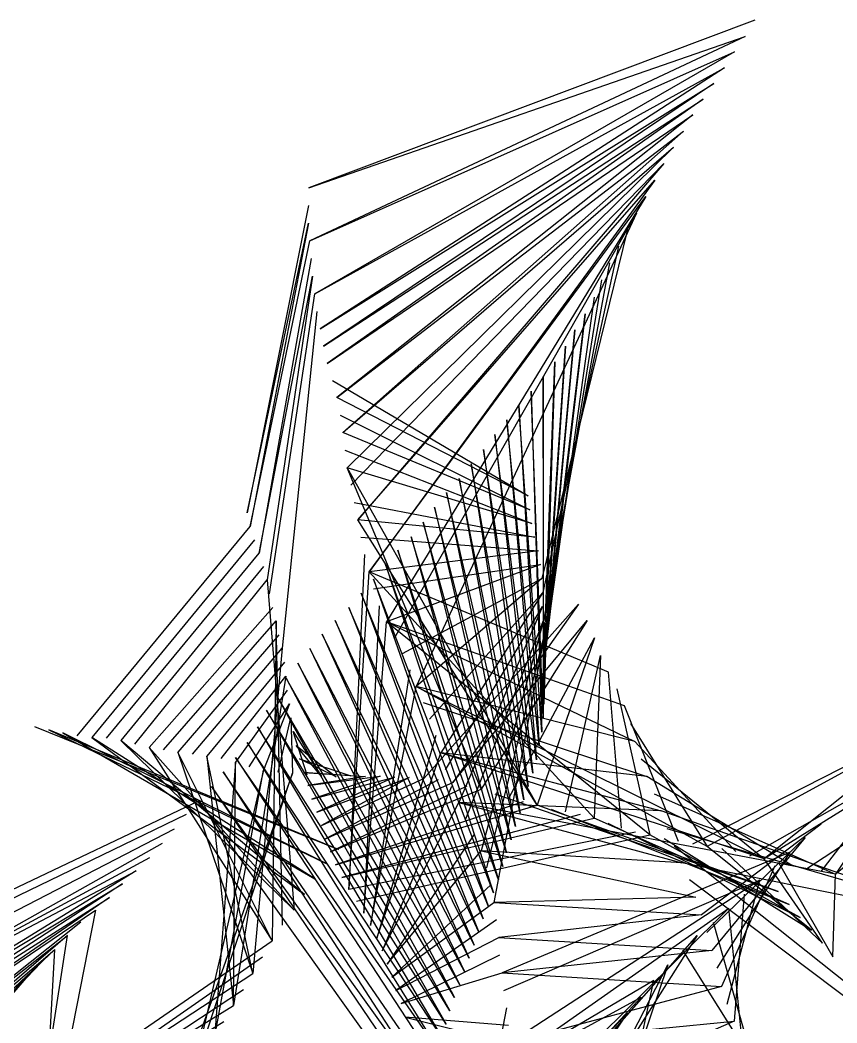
# Model space of a CAD drawing. Header units: metres. Extents: x -465 to 475, y -409 to 494.
# Drawn here: x 8.9 to 107, y 190.5 to 310.8 of the extents above; entities that cross this region are included whole.
import ezdxf

# ---------------------------------------------------------------- set-up
doc = ezdxf.new("R2010")
doc.units = ezdxf.units.M

msp = doc.modelspace()

# ---------------------------------------------------------------- linework, layer by layer
for p, q in [((97.08, 310.83, -606.22), (43.58, 290.72, -606.22)), ((43.58, 290.72, -606.22), (95.95, 308.87, -606.22)), ((95.95, 308.87, -606.22), (43.67, 284.34, -606.22)), ((43.67, 284.34, -606.22), (94.66, 307.01, -606.22)), ((94.66, 307.01, -606.22), (44.3, 278, -606.22)), ((44.3, 278, -606.22), (93.46, 305.09, -606.22)), ((93.46, 305.09, -606.22), (44.93, 273.79, -606.22)), ((44.93, 273.79, -606.22), (92.19, 303.21, -606.22)), ((92.19, 303.21, -606.22), (45.34, 271.71, -606.22)), ((45.34, 271.71, -606.22), (90.89, 301.36, -606.22)), ((90.89, 301.36, -606.22), (45.78, 269.63, -606.22)), ((45.78, 269.63, -606.22), (89.65, 299.46, -606.22)), ((89.65, 299.46, -606.22), (46.93, 265.53, -606.22)), ((46.93, 265.53, -606.22), (88.53, 297.49, -606.22)), ((88.53, 297.49, -606.22), (47.63, 261.34, -606.22)), ((47.63, 261.34, -606.22), (87.32, 295.58, -606.22)), ((87.32, 295.58, -606.22), (48.18, 257.12, -606.22)), ((48.61, 255.04, -606.22), (86.18, 293.62, -606.22)), ((86.18, 293.62, -606.22), (49.45, 250.86, -606.22)), ((49.45, 250.86, -606.22), (85.09, 291.63, -606.22)), ((85.09, 291.63, -606.22), (50.81, 244.63, -606.22)), ((50.81, 244.63, -606.22), (84.01, 289.65, -606.22)), ((84.01, 289.65, -606.22), (52.88, 238.61, -606.22)), ((43.52, 288.59, -606.22), (36.16, 251.69, -606.22)), ((53.9, 236.75, -606.22), (82.91, 287.67, -606.22)), ((82.91, 287.67, -606.22), (56.43, 230.89, -606.22)), ((36.16, 251.69, -606.22), (43.51, 286.46, -606.22)), ((43.51, 286.46, -606.22), (36.53, 250.05, -606.22)), ((81.8, 285.69, -606.22), (71.53, 243.83, -606.22)), ((36.53, 250.05, -606.22), (43.67, 284.34, -606.22)), ((80.72, 283.7, -606.22), (71.65, 242.15, -606.22)), ((43.86, 282.23, -606.22), (37.6, 246.87, -606.22)), ((79.66, 281.7, -606.22), (71.74, 238.8, -606.22)), ((37.6, 246.87, -606.22), (44, 280.1, -606.22)), ((44, 280.1, -606.22), (38.56, 243.65, -606.22)), ((78.69, 279.65, -606.22), (71.87, 237.12, -606.22)), ((38.84, 241.99, -606.22), (44.3, 278, -606.22)), ((77.81, 277.57, -606.22), (71.91, 235.44, -606.22)), ((44.52, 275.88, -606.22), (40.37, 235.45, -606.22)), ((76.73, 275.57, -606.22), (71.81, 233.77, -606.22)), ((71.91, 235.44, -606.22), (76.73, 275.57, -606.22)), ((75.49, 273.68, -606.22), (71.68, 232.09, -606.22)), ((71.81, 233.77, -606.22), (75.49, 273.68, -606.22)), ((74.36, 271.71, -606.22), (71.67, 230.41, -606.22)), ((71.68, 232.09, -606.22), (74.36, 271.71, -606.22)), ((71.67, 230.41, -606.22), (73.09, 269.84, -606.22)), ((73.09, 269.84, -606.22), (71.76, 228.74, -606.22)), ((46.4, 267.59, -606.22), (69.89, 253.75, -606.22)), ((71.69, 268.06, -606.22), (71.7, 227.06, -606.22)), ((71.76, 228.74, -606.22), (71.69, 268.06, -606.22)), ((70.24, 266.32, -606.22), (71.52, 225.39, -606.22)), ((71.7, 227.06, -606.22), (70.24, 266.32, -606.22)), ((69.89, 253.75, -606.22), (46.93, 265.53, -606.22)), ((68.77, 264.59, -606.22), (71.2, 223.74, -606.22)), ((71.52, 225.39, -606.22), (68.77, 264.59, -606.22)), ((47.31, 263.44, -606.22), (70.08, 252.08, -606.22)), ((67.32, 262.86, -606.22), (70.9, 222.09, -606.22)), ((71.2, 223.74, -606.22), (67.32, 262.86, -606.22)), ((70.08, 252.08, -606.22), (47.63, 261.34, -606.22)), ((65.9, 261.09, -606.22), (70.47, 220.47, -606.22)), ((70.9, 222.09, -606.22), (65.9, 261.09, -606.22)), ((47.87, 259.22, -606.22), (70.33, 250.42, -606.22)), ((64.52, 259.29, -606.22), (69.89, 218.89, -606.22)), ((70.47, 220.47, -606.22), (64.52, 259.29, -606.22)), ((63.03, 257.59, -606.22), (69.36, 217.29, -606.22)), ((69.89, 218.89, -606.22), (63.03, 257.59, -606.22)), ((48.18, 257.12, -606.22), (70.98, 216.63, -606.22)), ((70.33, 250.42, -606.22), (48.18, 257.12, -606.22)), ((64.24, 218.54, -606.22), (48.18, 257.12, -606.22)), ((61.59, 255.84, -606.22), (68.95, 215.67, -606.22)), ((69.36, 217.29, -606.22), (61.59, 255.84, -606.22)), ((60.1, 254.14, -606.22), (68.38, 214.09, -606.22)), ((68.95, 215.67, -606.22), (60.1, 254.14, -606.22)), ((49.01, 252.95, -606.22), (70.69, 248.78, -606.22)), ((58.66, 252.39, -606.22), (67.85, 212.49, -606.22)), ((68.38, 214.09, -606.22), (58.66, 252.39, -606.22)), ((70.69, 248.78, -606.22), (49.45, 250.86, -606.22)), ((70.98, 216.63, -606.22), (49.45, 250.86, -606.22)), ((57.3, 250.57, -606.22), (67.31, 210.9, -606.22)), ((67.85, 212.49, -606.22), (57.3, 250.57, -606.22)), ((15.77, 224.96, -606.22), (36.53, 250.05, -606.22)), ((37.05, 248.45, -606.22), (17.51, 224.75, -606.22)), ((49.82, 248.77, -606.22), (71.12, 247.16, -606.22)), ((55.85, 248.84, -606.22), (66.87, 209.28, -606.22)), ((67.31, 210.9, -606.22), (55.85, 248.84, -606.22)), ((19.26, 224.66, -606.22), (37.6, 246.87, -606.22)), ((50.26, 246.69, -606.22), (48.37, 206.51, -606.22)), ((71.12, 247.16, -606.22), (50.81, 244.63, -606.22)), ((54.26, 247.22, -606.22), (66.34, 207.69, -606.22)), ((66.87, 209.28, -606.22), (54.26, 247.22, -606.22)), ((51.34, 242.57, -606.22), (71.38, 245.5, -606.22)), ((52.78, 245.51, -606.22), (65.74, 206.12, -606.22)), ((66.34, 207.69, -606.22), (52.78, 245.51, -606.22)), ((71.38, 245.5, -606.22), (52.88, 238.61, -606.22)), ((38.13, 245.27, -606.22), (20.99, 224.4, -606.22)), ((48.37, 206.51, -606.22), (50.81, 244.63, -606.22)), ((79.52, 232.59, -606.22), (50.81, 244.63, -606.22)), ((77.81, 215.07, -606.22), (50.81, 244.63, -606.22)), ((22.69, 223.97, -606.22), (38.56, 243.65, -606.22)), ((38.56, 243.65, -606.22), (41.8, 204.03, -606.22)), ((51.34, 243.76, -606.22), (65.1, 204.57, -606.22)), ((65.74, 206.12, -606.22), (51.34, 243.76, -606.22)), ((54.81, 234.82, -606.22), (71.53, 243.83, -606.22)), ((71.53, 243.83, -606.22), (56.43, 230.89, -606.22)), ((49.83, 242.07, -606.22), (64.49, 203, -606.22)), ((65.1, 204.57, -606.22), (49.83, 242.07, -606.22)), ((58.05, 226.96, -606.22), (71.65, 242.15, -606.22)), ((71.65, 242.15, -606.22), (59.41, 222.93, -606.22)), ((57.36, 219.84, -606.22), (75.95, 240.75, -606.22)), ((75.95, 240.75, -606.22), (60.83, 219.37, -606.22)), ((39.26, 240.36, -606.22), (24.4, 223.57, -606.22)), ((48.36, 240.35, -606.22), (63.95, 201.41, -606.22)), ((64.49, 203, -606.22), (48.36, 240.35, -606.22)), ((52.02, 240.56, -606.22), (50.16, 203.66, -606.22)), ((59.96, 220.88, -606.22), (71.61, 240.47, -606.22)), ((71.61, 240.47, -606.22), (61.57, 216.94, -606.22)), ((26.13, 223.27, -606.22), (39.65, 238.73, -606.22)), ((39.65, 238.73, -606.22), (39.18, 200.34, -606.22)), ((40.41, 202.24, -606.22), (39.65, 238.73, -606.22)), ((46.72, 238.79, -606.22), (63.42, 199.82, -606.22)), ((63.95, 201.41, -606.22), (46.72, 238.79, -606.22)), ((50.16, 203.66, -606.22), (52.88, 238.61, -606.22)), ((52.88, 238.61, -606.22), (82.71, 224.29, -606.22)), ((81.44, 228.56, -606.22), (52.88, 238.61, -606.22)), ((84.51, 213.07, -606.22), (52.88, 238.61, -606.22)), ((60.83, 219.37, -606.22), (76.99, 238.78, -606.22)), ((62.41, 214.99, -606.22), (71.74, 238.8, -606.22)), ((71.74, 238.8, -606.22), (64.23, 211.14, -606.22)), ((76.99, 238.78, -606.22), (64.24, 218.54, -606.22)), ((39.97, 237.08, -606.22), (27.86, 223.01, -606.22)), ((45.15, 237.15, -606.22), (62.81, 198.26, -606.22)), ((63.42, 199.82, -606.22), (45.15, 237.15, -606.22)), ((64.91, 209.13, -606.22), (71.87, 237.12, -606.22)), ((71.87, 237.12, -606.22), (65.76, 204.96, -606.22)), ((67.57, 217.47, -606.22), (77.86, 236.72, -606.22)), ((77.86, 236.72, -606.22), (70.98, 216.63, -606.22)), ((29.6, 222.77, -606.22), (40.37, 235.45, -606.22)), ((40.37, 235.45, -606.22), (36.86, 196.45, -606.22)), ((43.67, 235.44, -606.22), (62.23, 196.68, -606.22)), ((62.81, 198.26, -606.22), (43.67, 235.44, -606.22)), ((40.63, 233.79, -606.22), (31.33, 222.53, -606.22)), ((42.25, 233.68, -606.22), (61.7, 195.09, -606.22)), ((62.23, 196.68, -606.22), (42.25, 233.68, -606.22)), ((74.39, 215.83, -606.22), (78.59, 234.61, -606.22)), ((78.59, 234.61, -606.22), (77.81, 215.07, -606.22)), ((55.67, 232.88, -606.22), (50.95, 202.19, -606.22)), ((81.1, 213.87, -606.22), (79.52, 232.59, -606.22)), ((33.06, 222.23, -606.22), (40.79, 232.11, -606.22)), ((40.79, 232.11, -606.22), (34.52, 192.58, -606.22)), ((40.85, 231.89, -606.22), (61.03, 193.55, -606.22)), ((61.7, 195.09, -606.22), (40.85, 231.89, -606.22)), ((40.97, 230.44, -606.22), (34.76, 221.79, -606.22)), ((39.58, 230.02, -606.22), (60.47, 191.96, -606.22)), ((61.03, 193.55, -606.22), (39.58, 230.02, -606.22)), ((50.95, 202.19, -606.22), (56.43, 230.89, -606.22)), ((56.43, 230.89, -606.22), (98.23, 210.21, -606.22)), ((82.71, 224.29, -606.22), (56.43, 230.89, -606.22)), ((91.38, 211.67, -606.22), (56.43, 230.89, -606.22)), ((80.54, 230.6, -606.22), (84.51, 213.07, -606.22)), ((36.42, 221.24, -606.22), (41.26, 228.79, -606.22)), ((41.26, 228.79, -606.22), (38.13, 220.85, -606.22)), ((57.27, 228.94, -606.22), (84.15, 220.07, -606.22)), ((121.96, 229.13, -606.22), (98.23, 210.21, -606.22)), ((38.5, 228.03, -606.22), (60.05, 190.34, -606.22)), ((60.47, 191.96, -606.22), (38.5, 228.03, -606.22)), ((87.93, 212.29, -606.22), (81.44, 228.56, -606.22)), ((89.66, 212.01, -606.22), (122.14, 228.51, -606.22)), ((122.14, 228.51, -606.22), (91.38, 211.67, -606.22)), ((39.87, 220.6, -606.22), (41.41, 227.11, -606.22)), ((41.41, 227.11, -606.22), (41.62, 220.48, -606.22)), ((82.16, 226.45, -606.22), (91.38, 211.67, -606.22)), ((10.63, 226.07, -606.22), (47.13, 211.33, -606.22)), ((12.34, 225.68, -606.22), (45.64, 209.62, -606.22)), ((47.13, 211.33, -606.22), (12.34, 225.68, -606.22)), ((14.05, 225.31, -606.22), (44.29, 207.8, -606.22)), ((45.64, 209.62, -606.22), (14.05, 225.31, -606.22)), ((37.39, 226.05, -606.22), (59.57, 188.73, -606.22)), ((60.05, 190.34, -606.22), (37.39, 226.05, -606.22)), ((41.67, 225.46, -606.22), (45.1, 220.09, -606.22)), ((43.35, 220.24, -606.22), (41.67, 225.46, -606.22)), ((96.51, 210.56, -606.22), (123.55, 225.9, -606.22)), ((123.55, 225.9, -606.22), (98.23, 210.21, -606.22)), ((105.06, 208.68, -606.22), (118.21, 225.81, -606.22)), ((118.21, 225.81, -606.22), (106.79, 208.35, -606.22)), ((17.51, 224.75, -606.22), (43.06, 205.9, -606.22)), ((44.29, 207.8, -606.22), (17.51, 224.75, -606.22)), ((20.99, 224.4, -606.22), (41.8, 204.03, -606.22)), ((43.06, 205.9, -606.22), (20.99, 224.4, -606.22)), ((36.17, 224.15, -606.22), (59.22, 187.09, -606.22)), ((59.57, 188.73, -606.22), (36.17, 224.15, -606.22)), ((42.04, 223.81, -606.22), (46.85, 220.05, -606.22)), ((45.1, 220.09, -606.22), (42.04, 223.81, -606.22)), ((58.82, 224.98, -606.22), (51.71, 200.69, -606.22)), ((94.83, 211.07, -606.22), (82.71, 224.29, -606.22)), ((24.4, 223.57, -606.22), (39.18, 200.34, -606.22)), ((41.8, 204.03, -606.22), (24.4, 223.57, -606.22)), ((27.86, 223.01, -606.22), (36.86, 196.45, -606.22)), ((39.18, 200.34, -606.22), (27.86, 223.01, -606.22)), ((51.71, 200.69, -606.22), (59.41, 222.93, -606.22)), ((59.41, 222.93, -606.22), (85.85, 215.95, -606.22)), ((84.15, 220.07, -606.22), (59.41, 222.93, -606.22)), ((98.23, 210.21, -606.22), (59.41, 222.93, -606.22)), ((103.35, 209.02, -606.22), (124.91, 223.26, -606.22)), ((124.91, 223.26, -606.22), (106.79, 208.35, -606.22)), ((31.33, 222.53, -606.22), (34.52, 192.58, -606.22)), ((36.86, 196.45, -606.22), (31.33, 222.53, -606.22)), ((34.76, 221.79, -606.22), (32.24, 188.67, -606.22)), ((34.52, 192.58, -606.22), (34.76, 221.79, -606.22)), ((34.77, 222.36, -606.22), (58.95, 185.43, -606.22)), ((59.22, 187.09, -606.22), (34.77, 222.36, -606.22)), ((42.45, 222.19, -606.22), (48.6, 220.16, -606.22)), ((46.85, 220.05, -606.22), (42.45, 222.19, -606.22)), ((83.44, 222.18, -606.22), (98.23, 210.21, -606.22)), ((41.62, 220.48, -606.22), (27.51, 180.96, -606.22)), ((38.13, 220.85, -606.22), (29.78, 184.87, -606.22)), ((29.78, 184.87, -606.22), (41.62, 220.48, -606.22)), ((32.24, 188.67, -606.22), (38.13, 220.85, -606.22)), ((33.3, 220.64, -606.22), (58.26, 182.14, -606.22)), ((58.6, 183.79, -606.22), (33.3, 220.64, -606.22)), ((42.92, 220.57, -606.22), (50.35, 220.09, -606.22)), ((48.6, 220.16, -606.22), (42.92, 220.57, -606.22)), ((43.46, 218.98, -606.22), (52.11, 220.1, -606.22)), ((50.35, 220.09, -606.22), (43.46, 218.98, -606.22)), ((52.11, 220.1, -606.22), (43.94, 217.37, -606.22)), ((43.94, 217.37, -606.22), (53.86, 220.01, -606.22)), ((53.86, 220.01, -606.22), (44.54, 215.8, -606.22)), ((44.54, 215.8, -606.22), (55.61, 219.97, -606.22)), ((55.61, 219.97, -606.22), (45.07, 214.21, -606.22)), ((45.07, 214.21, -606.22), (57.36, 219.84, -606.22)), ((59.1, 219.66, -606.22), (45.56, 212.6, -606.22)), ((45.56, 212.6, -606.22), (60.83, 219.37, -606.22)), ((101.63, 209.36, -606.22), (84.15, 220.07, -606.22)), ((31.89, 218.87, -606.22), (57.93, 180.5, -606.22)), ((58.26, 182.14, -606.22), (31.89, 218.87, -606.22)), ((62.52, 218.91, -606.22), (46.18, 211.04, -606.22)), ((46.18, 211.04, -606.22), (64.24, 218.54, -606.22)), ((60.7, 218.88, -606.22), (52.36, 199.14, -606.22)), ((65.91, 218, -606.22), (99.9, 206.28, -606.22)), ((85.01, 218.01, -606.22), (106.79, 208.35, -606.22)), ((30.39, 217.17, -606.22), (-13.23, 196.38, -606.22)), ((57.75, 178.83, -606.22), (30.39, 217.17, -606.22)), ((69.28, 217.05, -606.22), (46.78, 209.47, -606.22)), ((46.78, 209.47, -606.22), (70.98, 216.63, -606.22)), ((52.36, 199.14, -606.22), (61.57, 216.94, -606.22)), ((61.57, 216.94, -606.22), (88.32, 209.73, -606.22)), ((85.85, 215.95, -606.22), (61.57, 216.94, -606.22)), ((106.79, 208.35, -606.22), (61.57, 216.94, -606.22)), ((99.9, 206.28, -606.22), (70.98, 216.63, -606.22)), ((28.84, 215.52, -606.22), (-14.1, 194.71, -606.22)), ((76.12, 215.53, -606.22), (47.53, 207.96, -606.22)), ((72.67, 216.15, -606.22), (101.22, 204.72, -606.22)), ((110.17, 207.44, -606.22), (85.85, 215.95, -606.22)), ((47.53, 207.96, -606.22), (77.81, 215.07, -606.22)), ((101.22, 204.72, -606.22), (77.81, 215.07, -606.22)), ((79.46, 214.49, -606.22), (102.52, 203.15, -606.22)), ((105.06, 214.36, -606.22), (90.7, 203.49, -606.22)), ((27.42, 213.76, -606.22), (-15.93, 191.41, -606.22)), ((82.79, 213.39, -606.22), (48.37, 206.51, -606.22)), ((49.28, 205.1, -606.22), (84.51, 213.07, -606.22)), ((63.36, 213.09, -606.22), (52.96, 197.57, -606.22)), ((102.52, 203.15, -606.22), (84.51, 213.07, -606.22)), ((86.54, 213.82, -606.22), (115.05, 205.49, -606.22)), ((25.96, 212.02, -606.22), (-17.16, 187.85, -606.22)), ((86.21, 212.65, -606.22), (103.91, 201.65, -606.22)), ((91.33, 201.35, -606.22), (103.15, 212.75, -606.22)), ((103.15, 212.75, -606.22), (91.94, 199.2, -606.22)), ((52.96, 197.57, -606.22), (64.23, 211.14, -606.22)), ((64.23, 211.14, -606.22), (90, 205.61, -606.22)), ((88.32, 209.73, -606.22), (64.23, 211.14, -606.22)), ((101.35, 211.01, -606.22), (66.77, 196.52, -606.22)), ((87.4, 211.76, -606.22), (108.54, 194.94, -606.22)), ((103.91, 201.65, -606.22), (91.38, 211.67, -606.22)), ((92.58, 197.07, -606.22), (101.35, 211.01, -606.22)), ((93.12, 211.45, -606.22), (105.22, 200.08, -606.22)), ((24.46, 210.33, -606.22), (-28.36, 181.88, -606.22)), ((118.06, 203.7, -606.22), (88.32, 209.73, -606.22)), ((105.22, 200.08, -606.22), (98.23, 210.21, -606.22)), ((99.92, 209.77, -606.22), (106.45, 198.45, -606.22)), ((-28.36, 181.88, -606.22), (22.83, 208.75, -606.22)), ((22.83, 208.75, -606.22), (-25.62, 179.05, -606.22)), ((99.48, 209.35, -606.22), (93.09, 194.89, -606.22)), ((106.45, 198.45, -606.22), (106.79, 208.35, -606.22)), ((-25.62, 179.05, -606.22), (21.2, 207.18, -606.22)), ((21.2, 207.18, -606.22), (-24.07, 177.82, -606.22)), ((65.39, 207.06, -606.22), (53.53, 195.98, -606.22)), ((66.99, 194.41, -606.22), (97.68, 207.62, -606.22)), ((97.68, 207.62, -606.22), (67.63, 188.06, -606.22)), ((89.26, 207.71, -606.22), (110.77, 191.51, -606.22)), ((93.77, 192.77, -606.22), (97.68, 207.62, -606.22)), ((95.82, 205.95, -606.22), (94.63, 190.71, -606.22)), ((-24.07, 177.82, -606.22), (19.64, 205.54, -606.22)), ((19.64, 205.54, -606.22), (-22.42, 176.74, -606.22)), ((53.53, 195.98, -606.22), (65.76, 204.96, -606.22)), ((90, 205.61, -606.22), (65.76, 204.96, -606.22)), ((65.76, 204.96, -606.22), (90.7, 203.49, -606.22)), ((-22.42, 176.74, -606.22), (17.96, 204.02, -606.22)), ((17.96, 204.02, -606.22), (4.94, 137.72, -606.22)), ((90.7, 203.49, -606.22), (66.37, 200.75, -606.22)), ((67.82, 185.94, -606.22), (93.96, 204.27, -606.22)), ((93.96, 204.27, -606.22), (69.2, 179.72, -606.22)), ((95.53, 188.67, -606.22), (93.96, 204.27, -606.22)), ((16.19, 202.6, -606.22), (-19.33, 174.28, -606.22)), ((66.08, 202.86, -606.22), (54.02, 194.38, -606.22)), ((92.11, 202.6, -606.22), (96.59, 186.71, -606.22)), ((-19.33, 174.28, -606.22), (14.58, 201.01, -606.22)), ((14.58, 201.01, -606.22), (-17.93, 172.89, -606.22)), ((4.94, 137.72, -606.22), (14.58, 201.01, -606.22)), ((69.6, 177.63, -606.22), (90.19, 200.99, -606.22)), ((90.19, 200.99, -606.22), (71.39, 171.51, -606.22)), ((8.34, 179.15, -606.22), (39.18, 200.34, -606.22)), ((54.02, 194.38, -606.22), (66.37, 200.75, -606.22)), ((66.37, 200.75, -606.22), (91.94, 199.2, -606.22)), ((-17.93, 172.89, -606.22), (13.07, 199.32, -606.22)), ((13.07, 199.32, -606.22), (-16.61, 171.42, -606.22)), ((9.43, 133.97, -606.22), (13.07, 199.32, -606.22)), ((66.47, 198.63, -606.22), (54.66, 192.82, -606.22)), ((91.94, 199.2, -606.22), (66.77, 196.52, -606.22)), ((88.41, 199.24, -606.22), (98.76, 182.82, -606.22)), ((-16.61, 171.42, -606.22), (11.45, 197.74, -606.22)), ((11.45, 197.74, -606.22), (-15.24, 170, -606.22)), ((38, 198.41, -606.22), (8.91, 178.18, -606.22)), ((72.25, 169.56, -606.22), (86.65, 197.46, -606.22)), ((86.65, 197.46, -606.22), (75.27, 163.95, -606.22)), ((-15.24, 170, -606.22), (9.82, 196.17, -606.22)), ((9.82, 196.17, -606.22), (-13.78, 168.67, -606.22)), ((8.91, 178.18, -606.22), (36.86, 196.45, -606.22)), ((54.66, 192.82, -606.22), (66.77, 196.52, -606.22)), ((66.77, 196.52, -606.22), (93.09, 194.89, -606.22)), ((84.97, 195.61, -606.22), (58.42, 179.93, -606.22)), ((77.39, 160.26, -606.22), (84.97, 195.61, -606.22)), ((35.74, 194.49, -606.22), (9.54, 177.26, -606.22)), ((93.09, 194.89, -606.22), (67.63, 188.06, -606.22)), ((9.54, 177.26, -606.22), (34.52, 192.58, -606.22)), ((58.42, 179.93, -606.22), (83.47, 193.61, -606.22)), ((83.47, 193.61, -606.22), (62.03, 170.55, -606.22)), ((67.3, 192.3, -606.22), (58.91, 150.06, -606.22)), ((62.03, 170.55, -606.22), (81.83, 191.72, -606.22)), ((81.83, 191.72, -606.22), (64.29, 166.04, -606.22)), ((33.37, 190.63, -606.22), (10.22, 176.37, -606.22)), ((55.14, 191.21, -606.22), (67.63, 188.06, -606.22)), ((67.54, 190.19, -606.22), (55.14, 191.21, -606.22)), ((67.63, 188.06, -606.22), (94.63, 190.71, -606.22)), ((94.63, 190.71, -606.22), (69.2, 179.72, -606.22))]:
    msp.add_line(p, q)

doc.saveas('drawing.dxf')
